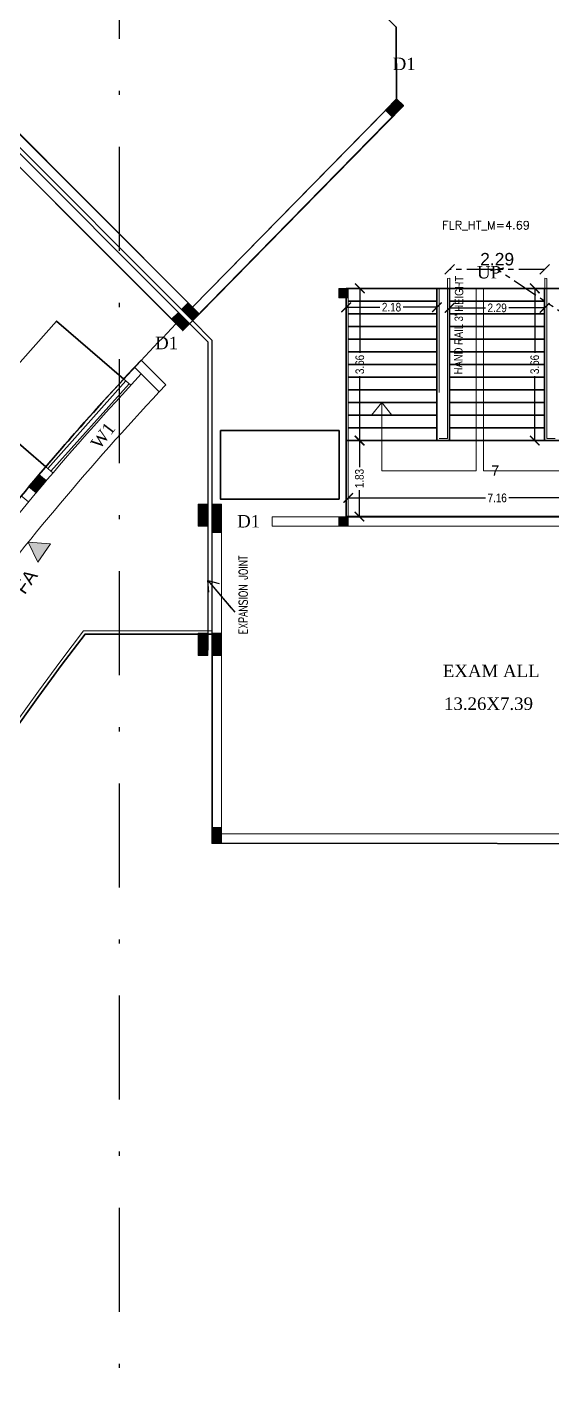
# Model space of a CAD drawing. Header units: metres. Extents: x 43 to 977, y 102 to 459.
# Drawn here: x 783.99 to 796.61, y 191.23 to 223.81 of the extents above; entities that cross this region are included whole.
import ezdxf

# ---------------------------------------------------------------- set-up
doc = ezdxf.new("R2010")
doc.units = ezdxf.units.M
doc.header["$MEASUREMENT"] = 0
doc.header["$PDMODE"] = 3
for name, pattern in [('DASHDOT', [1, 0.5, -0.25, 0, -0.25]), ('HIDDEN', [0.375, 0.25, -0.125]), ('PHANTOM2', [1.25, 0.625, -0.125, 0.125, -0.125, 0.125, -0.125])]:
    doc.linetypes.add(name, pattern=pattern)
doc.layers.get('0').update_dxf_attribs({"lineweight": 0})
doc.layers.get('Defpoints').update_dxf_attribs({"lineweight": 0})
for name, color, linetype, lineweight in [('3', 3, 'Continuous', 0), ('6', 6, 'Continuous', 0), ('BLK_1_FLR_3_BLT_UP_AREA_DEDUCT', 4, 'Continuous', 35), ('BLK_1_FLR_3_CARPET_AREA', 10, 'Continuous', 35), ('BLK_1_FLR_3_DRINKING_WATER', 7, 'Continuous', 35), ('BLK_1_FLR_3_EXIT_WIDTH_STAIR', 4, 'Continuous', 30), ('BLK_1_FLR_3_REGULAR_ROOM_13', 4, 'Continuous', 35), ('BLK_1_FLR_3_ROOM_14_LIGHT_VENTILATION_3', 6, 'Continuous', 35), ('BLK_1_FLR_3_STAIR_7', 4, 'Continuous', 35), ('BLK_1_FLR_3_STAIR_7_FLIGHT_1', 4, 'Continuous', 35), ('BLK_1_FLR_3_STAIR_7_FLIGHT_2', 4, 'Continuous', 35), ('BLK_1_FLR_3_STAIR_7_LANDING_1', 4, 'Continuous', 35), ('BLK_1_FLR_3_WASH', 4, 'Continuous', 35), ('Column', 1, 'Continuous', 0), ('DIST_EXIT', 7, 'Continuous', 35), ('dotted line', 9, 'Continuous', 0), ('FURN', 30, 'Continuous', 0), ('hatch', 7, 'Continuous', 0), ('Layer3', 5, 'Continuous', 0), ('main wall', 150, 'Continuous', 0), ('RTEXT', 4, 'Continuous', 0), ('Staircase', 140, 'Continuous', 0), ('TE', 9, 'Continuous', 0), ('TEXT', 130, 'Continuous', 0), ('WA', 1, 'Continuous', 0), ('WALL', 7, 'Continuous', 0), ('WIN', 13, 'Continuous', 0)]:
    doc.layers.add(name, color=color, linetype=linetype, lineweight=lineweight)
doc.styles.add('AR', font='arial.ttf')
doc.styles.add('ARIAL', font='arial.ttf')
doc.styles.add('RTEXT', font='arial.ttf', dxfattribs={"width": 0.8, "height": 8})
doc.styles.get("Standard").update_dxf_attribs({"font": 'romans.shx'})
doc.styles.add('style2', font='romantic.ttf')
doc.styles.add('style4', font='swissek.ttf')
doc.styles.add('visa', font='swissc.ttf')
doc.dimstyles.new('Copy of o3 400', dxfattribs={"dimscale": 0.23, "dimtxt": 0.9, "dimasz": 1, "dimexe": 5, "dimexo": 9, "dimgap": 0.23, "dimtad": 0, "dimlfac": 4, "dimzin": 3, "dimdsep": 46, "dimtxsty": 'visa', "dimblk": 'ARCHTICK', "dimcen": 0.09, "dimse1": 1, "dimse2": 1, "dimclrd": 7, "dimclre": 256, "dimclrt": 7, "dimadec": 0, "dimazin": 0, "dimtfac": 0.23, "dimtofl": 0, "dimtmove": 2, "dimatfit": 1, "dimldrblk": 'ARCHTICK', "dimfxl": 0, "dimtolj": 1, "dimtzin": 0, "dimarcsym": 0})
doc.dimstyles.new('o3', dxfattribs={"dimscale": 0.23, "dimtxt": 0.9, "dimasz": 1, "dimexe": 5, "dimexo": 9, "dimgap": 0.23, "dimtad": 0, "dimzin": 3, "dimdsep": 46, "dimtxsty": 'visa', "dimblk": 'ARCHTICK', "dimcen": 0.09, "dimse1": 1, "dimse2": 1, "dimclrd": 7, "dimclre": 256, "dimclrt": 7, "dimadec": 0, "dimazin": 0, "dimtfac": 0.23, "dimtofl": 0, "dimtmove": 2, "dimatfit": 1, "dimldrblk": 'ARCHTICK', "dimfxl": 0, "dimtolj": 1, "dimtzin": 0, "dimarcsym": 0})
doc.dimstyles.new('OPEN SPACE', dxfattribs={"dimtxt": 0.3, "dimasz": 0.23, "dimexe": 0.1875, "dimexo": 0.0625, "dimgap": 0.09, "dimtad": 3, "dimzin": 0, "dimdsep": 46, "dimtxsty": 'ARIAL', "dimblk": 'OBLIQUE', "dimcen": 0.09, "dimse1": 1, "dimse2": 1, "dimclrd": 6, "dimclre": 6, "dimclrt": 7, "dimadec": 0, "dimazin": 0, "dimtfac": 0.5, "dimtix": 1, "dimtmove": 0, "dimatfit": 3, "dimfxl": 0, "dimtolj": 1, "dimtzin": 0, "dimarcsym": 0})

# ---------------------------------------------------------------- blocks, each defined once
blk = doc.blocks.new('_ArchTick')
at = {"color": 0, "const_width": 0.15}
blk.add_lwpolyline([(-0.5, -0.5), (0.5, 0.5)], dxfattribs=at)
blk = doc.blocks.new('*D238')
at = {"layer": 'Defpoints', "color": 0, "lineweight": 30}
for p in [(798.878, 212.495), (791.716, 212.045), (798.878, 212.045)]:
    blk.add_point(p, dxfattribs=at)
at = {"layer": 'WIN', "color": 7, "lineweight": -2}
for p, q in [((791.716, 212.495), (795.016, 212.495)), ((798.878, 212.495), (795.578, 212.495))]:
    blk.add_line(p, q, dxfattribs=at)
at = {"layer": 'WIN', "color": 7, "lineweight": -2, "xscale": 0.23, "yscale": 0.23, "zscale": 0.23, "rotation": 180}
blk.add_blockref('_ArchTick', (791.716, 212.495), dxfattribs=at)
at = {"layer": 'WIN', "color": 7, "lineweight": -2, "xscale": 0.23, "yscale": 0.23, "zscale": 0.23}
blk.add_blockref('_ArchTick', (798.878, 212.495), dxfattribs=at)
at = {"layer": 'WIN', "color": 7, "lineweight": 9, "insert": (795.297, 212.495), "char_height": 0.207, "attachment_point": 5, "style": 'visa'}
blk.add_mtext('\\A1;7.16', dxfattribs=at)
blk = doc.blocks.new('*D886')
at = {"layer": 'BLK_1_FLR_3_STAIR_7_LANDING_1', "color": 1, "lineweight": -2, "ltscale": 20}
for p, q in [((791.714, 212.497), (795.013, 212.497)), ((798.876, 212.497), (795.576, 212.497))]:
    blk.add_line(p, q, dxfattribs=at)
at = {"layer": 'Defpoints', "color": 0, "lineweight": 30, "ltscale": 20}
for p in [(798.876, 212.497), (791.714, 212.047), (798.876, 212.047)]:
    blk.add_point(p, dxfattribs=at)
at = {"layer": 'BLK_1_FLR_3_STAIR_7_LANDING_1', "color": 1, "lineweight": -2, "ltscale": 20, "xscale": 0.23, "yscale": 0.23, "zscale": 0.23, "rotation": 180}
blk.add_blockref('_ArchTick', (791.714, 212.497), dxfattribs=at)
at = {"layer": 'BLK_1_FLR_3_STAIR_7_LANDING_1', "color": 1, "lineweight": -2, "ltscale": 20, "xscale": 0.23, "yscale": 0.23, "zscale": 0.23}
blk.add_blockref('_ArchTick', (798.876, 212.497), dxfattribs=at)
at = {"layer": 'BLK_1_FLR_3_STAIR_7_LANDING_1', "color": 1, "lineweight": 35, "ltscale": 20, "insert": (795.295, 212.497), "char_height": 0.207, "attachment_point": 5, "style": 'visa'}
blk.add_mtext('\\A1;7.16', dxfattribs=at)
blk = doc.blocks.new('*D878')
at = {"layer": 'BLK_1_FLR_3_STAIR_7_LANDING_1', "color": 2, "lineweight": -2, "ltscale": 20}
for p, q in [((791.983, 213.876), (791.983, 213.238)), ((791.983, 212.047), (791.983, 212.686))]:
    blk.add_line(p, q, dxfattribs=at)
at = {"layer": 'Defpoints', "color": 0, "lineweight": 30, "ltscale": 20}
for p in [(791.663, 213.876), (791.663, 212.047), (791.983, 212.047)]:
    blk.add_point(p, dxfattribs=at)
at = {"layer": 'BLK_1_FLR_3_STAIR_7_LANDING_1', "color": 2, "lineweight": -2, "ltscale": 20, "xscale": 0.23, "yscale": 0.23, "zscale": 0.23}
for p, rotation in [((791.983, 213.876), 90), ((791.983, 212.047), 270)]:
    blk.add_blockref('_ArchTick', p, dxfattribs=dict(at, rotation=rotation))
at = {"layer": 'BLK_1_FLR_3_STAIR_7_LANDING_1', "color": 2, "lineweight": 35, "ltscale": 20, "insert": (791.983, 212.962), "char_height": 0.207, "attachment_point": 5, "rotation": 90, "style": 'visa'}
blk.add_mtext('\\A1;1.83', dxfattribs=at)
blk = doc.blocks.new('*D879')
at = {"layer": 'BLK_1_FLR_3_STAIR_7_FLIGHT_1', "color": 2, "lineweight": -2, "ltscale": 20}
for p, q in [((791.663, 217.08), (792.475, 217.08)), ((793.847, 217.08), (793.035, 217.08))]:
    blk.add_line(p, q, dxfattribs=at)
at = {"layer": 'Defpoints', "color": 0, "lineweight": 30, "ltscale": 20}
for p in [(791.663, 217.533), (793.847, 217.533), (791.663, 217.08)]:
    blk.add_point(p, dxfattribs=at)
at = {"layer": 'BLK_1_FLR_3_STAIR_7_FLIGHT_1', "color": 2, "lineweight": -2, "ltscale": 20, "xscale": 0.23, "yscale": 0.23, "zscale": 0.23, "rotation": 180}
blk.add_blockref('_ArchTick', (791.663, 217.08), dxfattribs=at)
at = {"layer": 'BLK_1_FLR_3_STAIR_7_FLIGHT_1', "color": 2, "lineweight": -2, "ltscale": 20, "xscale": 0.23, "yscale": 0.23, "zscale": 0.23}
blk.add_blockref('_ArchTick', (793.847, 217.08), dxfattribs=at)
at = {"layer": 'BLK_1_FLR_3_STAIR_7_FLIGHT_1', "color": 2, "lineweight": 35, "ltscale": 20, "insert": (792.755, 217.08), "char_height": 0.207, "attachment_point": 5, "style": 'visa'}
blk.add_mtext('\\A1;2.18', dxfattribs=at)
blk = doc.blocks.new('*D880')
at = {"layer": 'BLK_1_FLR_3_STAIR_7_FLIGHT_1', "color": 1, "lineweight": -2, "ltscale": 20}
for p, q in [((791.992, 217.533), (791.992, 215.987)), ((791.992, 213.876), (791.992, 215.422))]:
    blk.add_line(p, q, dxfattribs=at)
at = {"layer": 'Defpoints', "color": 0, "lineweight": 30, "ltscale": 20}
for p in [(791.663, 217.533), (791.663, 213.876), (791.992, 213.876)]:
    blk.add_point(p, dxfattribs=at)
at = {"layer": 'BLK_1_FLR_3_STAIR_7_FLIGHT_1', "color": 1, "lineweight": -2, "ltscale": 20, "xscale": 0.23, "yscale": 0.23, "zscale": 0.23}
for p, rotation in [((791.992, 217.533), 90), ((791.992, 213.876), 270)]:
    blk.add_blockref('_ArchTick', p, dxfattribs=dict(at, rotation=rotation))
at = {"layer": 'BLK_1_FLR_3_STAIR_7_FLIGHT_1', "color": 1, "lineweight": 35, "ltscale": 20, "insert": (791.992, 215.704), "char_height": 0.207, "attachment_point": 5, "rotation": 90, "style": 'visa'}
blk.add_mtext('\\A1;3.66', dxfattribs=at)
blk = doc.blocks.new('*D881')
at = {"layer": 'BLK_1_FLR_3_STAIR_7_FLIGHT_2', "color": 1, "lineweight": -2, "ltscale": 20}
for p, q in [((796.199, 217.533), (796.199, 215.987)), ((796.199, 213.876), (796.199, 215.422))]:
    blk.add_line(p, q, dxfattribs=at)
at = {"layer": 'Defpoints', "color": 0, "lineweight": 30, "ltscale": 20}
for p in [(796.438, 217.533), (796.199, 213.876), (796.438, 213.876)]:
    blk.add_point(p, dxfattribs=at)
at = {"layer": 'BLK_1_FLR_3_STAIR_7_FLIGHT_2', "color": 1, "lineweight": -2, "ltscale": 20, "xscale": 0.23, "yscale": 0.23, "zscale": 0.23}
for p, rotation in [((796.199, 217.533), 90), ((796.199, 213.876), 270)]:
    blk.add_blockref('_ArchTick', p, dxfattribs=dict(at, rotation=rotation))
at = {"layer": 'BLK_1_FLR_3_STAIR_7_FLIGHT_2', "color": 1, "lineweight": 35, "ltscale": 20, "insert": (796.199, 215.704), "char_height": 0.207, "attachment_point": 5, "rotation": 90, "style": 'visa'}
blk.add_mtext('\\A1;3.66', dxfattribs=at)
blk = doc.blocks.new('*D882')
at = {"layer": 'BLK_1_FLR_3_STAIR_7_FLIGHT_2', "color": 2, "lineweight": -2, "ltscale": 20}
for p, q in [((794.152, 217.064), (795.015, 217.064)), ((796.438, 217.064), (795.575, 217.064))]:
    blk.add_line(p, q, dxfattribs=at)
at = {"layer": 'Defpoints', "color": 0, "lineweight": 30, "ltscale": 20}
for p in [(794.152, 217.533), (796.438, 217.533), (794.152, 217.064)]:
    blk.add_point(p, dxfattribs=at)
at = {"layer": 'BLK_1_FLR_3_STAIR_7_FLIGHT_2', "color": 2, "lineweight": -2, "ltscale": 20, "xscale": 0.23, "yscale": 0.23, "zscale": 0.23, "rotation": 180}
blk.add_blockref('_ArchTick', (794.152, 217.064), dxfattribs=at)
at = {"layer": 'BLK_1_FLR_3_STAIR_7_FLIGHT_2', "color": 2, "lineweight": -2, "ltscale": 20, "xscale": 0.23, "yscale": 0.23, "zscale": 0.23}
blk.add_blockref('_ArchTick', (796.438, 217.064), dxfattribs=at)
at = {"layer": 'BLK_1_FLR_3_STAIR_7_FLIGHT_2', "color": 2, "lineweight": 35, "ltscale": 20, "insert": (795.295, 217.064), "char_height": 0.207, "attachment_point": 5, "style": 'visa'}
blk.add_mtext('\\A1;2.29', dxfattribs=at)
blk = doc.blocks.new('_Oblique')
at = {"color": 0, "linetype": 'ByBlock', "lineweight": -2}
blk.add_line((-0.5, -0.5), (0.5, 0.5), dxfattribs=at)
blk = doc.blocks.new('*D885')
at = {"layer": 'BLK_1_FLR_3_EXIT_WIDTH_STAIR', "color": 1, "linetype": 'PHANTOM2', "lineweight": -2}
blk.add_line((796.438, 217.99), (794.152, 217.99), dxfattribs=at)
at = {"layer": 'Defpoints', "color": 0, "lineweight": 30}
for p in [(794.152, 217.99), (794.152, 217.533), (796.438, 217.533)]:
    blk.add_point(p, dxfattribs=at)
at = {"layer": 'BLK_1_FLR_3_EXIT_WIDTH_STAIR', "color": 1, "lineweight": -2, "xscale": 0.23, "yscale": 0.23, "zscale": 0.23, "rotation": 180}
blk.add_blockref('_Oblique', (794.152, 217.99), dxfattribs=at)
at = {"layer": 'BLK_1_FLR_3_EXIT_WIDTH_STAIR', "color": 1, "lineweight": -2, "xscale": 0.23, "yscale": 0.23, "zscale": 0.23}
blk.add_blockref('_Oblique', (796.438, 217.99), dxfattribs=at)
at = {"layer": 'BLK_1_FLR_3_EXIT_WIDTH_STAIR', "color": 1, "lineweight": 35, "insert": (795.295, 218.233), "char_height": 0.3, "attachment_point": 5, "style": 'ARIAL'}
blk.add_mtext('\\A1;2.29', dxfattribs=at)
blk = doc.blocks.new('*D863')
at = {"layer": 'Defpoints', "color": 0, "lineweight": 30}
for p in [(795.295, 217.99), (795.295, 217.99), (808.681, 209.008)]:
    blk.add_point(p, dxfattribs=at)
at = {"layer": 'DIST_EXIT', "color": 7, "linetype": 'PHANTOM2', "lineweight": -2}
blk.add_line((808.681, 209.008), (795.295, 217.99), dxfattribs=at)
at = {"layer": 'DIST_EXIT', "color": 7, "lineweight": -2, "xscale": 0.23, "yscale": 0.23, "zscale": 0.23}
for p, rotation in [((795.295, 217.99), 146.1385459461341), ((808.681, 209.008), 326.1385459461342)]:
    blk.add_blockref('_Oblique', p, dxfattribs=dict(at, rotation=rotation))
at = {"layer": 'DIST_EXIT', "color": 7, "lineweight": 35, "insert": (802.124, 213.701), "char_height": 0.3, "attachment_point": 5, "rotation": 326.1385, "style": 'ARIAL'}
blk.add_mtext('\\A1;16.12', dxfattribs=at)

msp = doc.modelspace()

# ---------------------------------------------------------------- hatches: boundary and pattern name
at = {"layer": '3'}
msp.add_hatch(color=8, dxfattribs=at).paths.add_polyline_path([(784.01907, 211.43597), (784.24663, 210.95394), (784.5503, 211.39203)])
at = {"layer": 'hatch'}
h = msp.add_hatch(dxfattribs=at)
h.set_pattern_fill('ANSI31', color=256, scale=0.025396, angle=90, style=0)
h.set_pattern_definition([(135, (-777.7829027, -5148.6811993), (-0.0022447263868, -0.0022447263868), [])])
h.paths.add_polyline_path([(792.60827, 221.81865), (792.76989, 221.65703), (793.03925, 221.9264), (792.87763, 222.08802)])
h = msp.add_hatch(dxfattribs=at)
h.set_pattern_fill('ANSI31', color=256, scale=0.025396, angle=90, style=0)
h.set_pattern_definition([(135, (-4779.1750806, 1778.715938), (-0.0022447263868, -0.0022447263868), [])])
h.paths.add_polyline_path([(791.71607, 217.53089), (791.48751, 217.53089), (791.48751, 217.30232), (791.71607, 217.30232)])
h = msp.add_hatch(dxfattribs=at)
h.set_pattern_fill('ANSI31', color=256, scale=0.025396, angle=47.704604, style=0)
h.set_pattern_definition([(85.781527016, (5618.998422, -2814.3547018), (0.0031659221228, -0.0002335170556), [])])
h.paths.add_polyline_path([(788.13108, 216.92009), (787.96958, 216.75835), (787.70001, 217.02751), (787.86151, 217.18925)])
h = msp.add_hatch(dxfattribs=at)
h.set_pattern_fill('ANSI31', color=256, scale=0.025396, angle=47.704604, style=0)
h.set_pattern_definition([(85.781527016, (5619.214316, -2814.6044798), (0.0031659221228, -0.0002335170556), [])])
h.paths.add_polyline_path([(787.89757, 216.68669), (787.73607, 216.52495), (787.4665, 216.79412), (787.628, 216.95586)])
h = msp.add_hatch(dxfattribs=at)
h.set_pattern_fill('ANSI31', color=256, scale=0.025396, angle=354.750483, style=0)
h.set_pattern_definition([(39.75048266, (-4398.0551917, 2268.2263944), (-0.0020299340595, 0.0024406885949), [])])
h.paths.add_polyline_path([(784.27522, 213.05754), (784.45095, 212.91139), (784.20736, 212.6185), (784.03163, 212.76466)])
h = msp.add_hatch(dxfattribs=at)
h.set_pattern_fill('ANSI31', color=256, scale=0.025396, angle=360, style=0)
h.set_pattern_definition([(315, (-4650.9909346, -1453.5454558), (-0.0022447263868, -0.0022447263868), [])])
h.paths.add_polyline_path([(788.33508, 212.34857), (788.10652, 212.34857), (788.10652, 211.81525), (788.33508, 211.81525)])
h = msp.add_hatch(dxfattribs=at)
h.set_pattern_fill('ANSI31', color=256, scale=0.025396, angle=360, style=0)
h.set_pattern_definition([(315, (-4650.6607843, -1453.5454558), (-0.0022447263868, -0.0022447263868), [])])
h.paths.add_polyline_path([(788.66523, 212.34857), (788.43667, 212.34857), (788.43667, 211.81525), (788.66523, 211.81525)])
h = msp.add_hatch(dxfattribs=at)
h.set_pattern_fill('ANSI31', color=256, scale=0.025396, style=0)
h.set_pattern_definition([(45, (-4650.6591457, 1877.406019), (-0.0022447263868, 0.0022447263868), [])])
h.paths.add_polyline_path([(788.66687, 212.04531), (788.4383, 212.04531), (788.4383, 211.66437), (788.66687, 211.66437)])
h = msp.add_hatch(dxfattribs=at)
h.set_pattern_fill('ANSI31', color=256, scale=0.025396, angle=90, style=0)
h.set_pattern_definition([(135, (-4779.1750806, 1773.230363), (-0.0022447263868, -0.0022447263868), [])])
h.paths.add_polyline_path([(791.71607, 212.04531), (791.48751, 212.04531), (791.48751, 211.81675), (791.71607, 211.81675)])
h = msp.add_hatch(dxfattribs=at)
h.set_pattern_fill('ANSI31', color=256, scale=0.025396, angle=360, style=0)
h.set_pattern_definition([(315, (-4650.9909346, -1456.6484665), (-0.0022447263868, -0.0022447263868), [])])
h.paths.add_polyline_path([(788.33508, 209.24556), (788.10652, 209.24556), (788.10652, 208.71224), (788.33508, 208.71224)])
h = msp.add_hatch(dxfattribs=at)
h.set_pattern_fill('ANSI31', color=256, scale=0.025396, angle=360, style=0)
h.set_pattern_definition([(315, (-4650.6607843, -1456.6484665), (-0.0022447263868, -0.0022447263868), [])])
h.paths.add_polyline_path([(788.66523, 209.24556), (788.43667, 209.24556), (788.43667, 208.71224), (788.66523, 208.71224)])
h = msp.add_hatch(dxfattribs=at)
h.set_pattern_fill('ANSI31', color=256, scale=0.025396, style=0)
h.set_pattern_definition([(45, (-4650.6591457, 1869.934197), (-0.0022447263868, 0.0022447263868), [])])
h.paths.add_polyline_path([(788.66687, 204.57349), (788.4383, 204.57349), (788.4383, 204.19255), (788.66687, 204.19255)])

# ---------------------------------------------------------------- linework, layer by layer
at = {"layer": 'BLK_1_FLR_3_BLT_UP_AREA_DEDUCT', "color": 26, "lineweight": 35}
msp.add_lwpolyline([(802.15552, 204.17968), (788.43825, 204.19789), (788.43825, 209.22557), (785.38563, 209.22557), (784.81134, 208.46503), (784.57607, 208.14728), (784.24724, 207.6969), (784.00839, 207.36506), (783.69346, 206.9213)], dxfattribs=at)
at = {"layer": 'BLK_1_FLR_3_CARPET_AREA', "color": 15, "lineweight": 35, "ltscale": 20}
for points in [[(781.75553, 222.49975), (787.73577, 216.51989), (787.89754, 216.68098), (788.12963, 216.91619), (793.03925, 221.92105), (792.87763, 222.08268), (787.96789, 217.07769), (778.71843, 226.32699)], [(802.15533, 204.17968), (788.43806, 204.19789), (788.43806, 209.22557), (785.38545, 209.22557), (784.81115, 208.46503), (784.57589, 208.14728), (784.24706, 207.6969), (784.00821, 207.36506), (783.69327, 206.9213)]]:
    msp.add_lwpolyline(points, dxfattribs=at)
at = {"layer": 'BLK_1_FLR_3_DRINKING_WATER', "color": 7, "lineweight": 35}
msp.add_lwpolyline([(788.63867, 214.11443), (791.4954, 214.11443), (791.4954, 212.47038), (788.63867, 212.47038)], close=True, dxfattribs=at)
at = {"layer": 'BLK_1_FLR_3_REGULAR_ROOM_13', "color": 3, "lineweight": 35, "ltscale": 20}
msp.add_lwpolyline([(784.53676, 232.14532), (778.71843, 226.32699), (787.96789, 217.07769), (792.61049, 221.81108), (792.60827, 221.81331), (792.83837, 222.04341), (792.87763, 222.08344), (792.8693, 223.81278)], close=True, dxfattribs=at)
msp.add_lwpolyline([(787.57085, 216.67733, -1.03462168), (787.57244, 216.68283), (781.75553, 222.49975), (779.78557, 220.4068), (777.83949, 218.18226), (776.3762, 216.39422), (774.35545, 213.73926), (781.01234, 208.90274, -0.01771434), (784.15394, 212.90637), (784.27522, 213.0522), (784.27643, 213.05119, -0.01705299)], format="xyb", close=True, dxfattribs=at)
at = {"layer": 'BLK_1_FLR_3_ROOM_14_LIGHT_VENTILATION_3', "color": 3, "lineweight": 35, "ltscale": 20}
msp.add_lwpolyline([(786.31537, 215.3535), (784.69793, 216.74576), (782.82274, 214.63905), (784.44176, 213.24542, -0.01329631)], format="xyb", close=True, dxfattribs=at)
at = {"layer": 'BLK_1_FLR_3_STAIR_7', "color": 1, "lineweight": 35, "ltscale": 20}
msp.add_lwpolyline([(791.66319, 217.53296), (798.8757, 217.53296), (798.8757, 212.04531), (791.66319, 212.04531)], close=True, dxfattribs=at)
at = {"layer": 'BLK_1_FLR_3_STAIR_7_FLIGHT_1', "color": 7, "lineweight": 35, "ltscale": 20}
for p, q in [((791.71398, 217.22821), (793.84726, 217.22821)), ((791.71398, 216.92345), (793.84726, 216.92345)), ((791.71398, 216.6187), (793.84726, 216.6187)), ((791.71398, 216.31394), (793.84726, 216.31394)), ((791.71398, 216.00919), (793.84726, 216.00919)), ((791.71398, 215.70444), (793.84726, 215.70444)), ((791.71398, 215.39968), (793.84726, 215.39968)), ((791.71398, 215.09493), (793.84726, 215.09493)), ((791.71398, 215.09493), (793.84726, 215.09493)), ((791.71398, 214.79017), (793.84726, 214.79017)), ((791.71398, 214.48542), (793.84726, 214.48542)), ((791.71398, 214.18067), (793.84726, 214.18067)), ((791.71398, 213.87591), (793.84726, 213.87591))]:
    msp.add_line(p, q, dxfattribs=at)
msp.add_lwpolyline([(791.66319, 217.53296), (793.84726, 217.53296), (793.84726, 213.87591), (791.66319, 213.87591)], close=True, dxfattribs=at)
at = {"layer": 'BLK_1_FLR_3_STAIR_7_FLIGHT_2', "color": 7, "lineweight": 35, "ltscale": 20}
for p, q in [((794.15201, 217.22821), (796.43767, 217.22821)), ((794.15201, 216.92345), (796.43767, 216.92345)), ((794.15201, 216.6187), (796.43767, 216.6187)), ((794.15201, 216.31394), (796.43767, 216.31394)), ((794.15201, 216.00919), (796.43767, 216.00919)), ((794.15201, 215.70444), (796.43767, 215.70444)), ((794.15201, 215.39968), (796.43767, 215.39968)), ((794.15201, 215.09493), (796.43767, 215.09493)), ((794.15201, 215.09493), (796.43767, 215.09493)), ((794.15201, 214.79017), (796.43767, 214.79017)), ((794.15201, 214.48542), (796.43767, 214.48542)), ((794.15201, 214.18067), (796.43767, 214.18067)), ((794.15201, 213.87591), (796.43767, 213.87591))]:
    msp.add_line(p, q, dxfattribs=at)
msp.add_lwpolyline([(794.15201, 213.87591), (796.43767, 213.87591), (796.43767, 217.53296), (794.15201, 217.53296)], close=True, dxfattribs=at)
at = {"layer": 'BLK_1_FLR_3_STAIR_7_LANDING_1', "color": 7, "lineweight": 35, "ltscale": 20}
msp.add_lwpolyline([(791.66319, 213.87591), (798.8757, 213.87591), (798.8757, 212.04739), (791.66319, 212.04739)], close=True, dxfattribs=at)
at = {"layer": 'BLK_1_FLR_3_WASH', "color": 1, "lineweight": 35, "ltscale": 20}
msp.add_line((792.8693, 223.81278), (792.87763, 222.08268), dxfattribs=at)
at = {"layer": 'Column'}
for p, q in [((791.71607, 217.30232), (791.48751, 217.30232)), ((791.71607, 211.81675), (791.48751, 211.81675))]:
    msp.add_line(p, q, dxfattribs=at)
for points in [[(792.87763, 222.08802), (792.60827, 221.81865), (792.76989, 221.65703), (793.03925, 221.9264), (792.87763, 222.08802)], [(784.03163, 212.76466), (784.27522, 213.05754), (784.45095, 212.91139), (784.20736, 212.6185), (784.03163, 212.76466)]]:
    msp.add_lwpolyline(points, dxfattribs=at)
for points in [[(791.48751, 217.53089), (791.71607, 217.53089), (791.71607, 217.30232), (791.48751, 217.30232)], [(787.70001, 217.02751), (787.86151, 217.18925), (788.13108, 216.92009), (787.96958, 216.75835)], [(787.4665, 216.79412), (787.628, 216.95586), (787.89757, 216.68669), (787.73607, 216.52495)], [(788.10652, 211.81525), (788.33508, 211.81525), (788.33508, 212.34857), (788.10652, 212.34857)], [(788.43667, 211.81525), (788.66523, 211.81525), (788.66523, 212.34857), (788.43667, 212.34857)], [(788.4383, 212.04531), (788.66687, 212.04531), (788.66687, 211.66437), (788.4383, 211.66437)], [(791.48751, 212.04531), (791.71607, 212.04531), (791.71607, 211.81675), (791.48751, 211.81675)], [(788.10652, 208.71224), (788.33508, 208.71224), (788.33508, 209.24556), (788.10652, 209.24556)], [(788.43667, 208.71224), (788.66523, 208.71224), (788.66523, 209.24556), (788.43667, 209.24556)], [(788.4383, 204.57349), (788.66687, 204.57349), (788.66687, 204.19255), (788.4383, 204.19255)]]:
    msp.add_lwpolyline(points, close=True, dxfattribs=at)
at = {"layer": 'dotted line'}
for points in [[(794.78697, 217.53089), (794.78697, 213.14685), (792.52056, 213.14685), (792.52056, 214.7881), (792.76389, 214.48335), (792.52056, 214.7881), (792.27723, 214.48335)], [(794.96883, 217.53089), (794.96883, 213.14685), (798.07331, 213.14685), (798.07331, 214.7881), (797.82998, 214.48335), (798.07331, 214.7881), (798.31664, 214.48335)]]:
    msp.add_lwpolyline(points, dxfattribs=at)
at = {"layer": 'FURN'}
msp.add_arc((839.06808, 166.58686), 71.00589, 136.9640264, 142.7396047, dxfattribs=at)
at = {"layer": 'Layer3', "linetype": 'DASHDOT', "lineweight": -3, "ltscale": 5}
msp.add_line((786.20978, 136.83455), (786.20978, 260.9436), dxfattribs=at)
at = {"layer": 'main wall', "linetype": 'HIDDEN', "lineweight": -3, "ltscale": 50}
for p, q in [((788.43667, 216.29196), (787.95811, 216.7698)), ((788.33508, 216.24983), (787.88436, 216.69989)), ((788.33508, 216.24983), (788.33508, 208.835)), ((788.43667, 216.29196), (788.43667, 208.835))]:
    msp.add_line(p, q, dxfattribs=at)
at = {"layer": 'Staircase'}
for p, q in [((794.10331, 217.77344), (794.15411, 217.77558)), ((794.10331, 213.92463), (794.10331, 217.77344)), ((794.15411, 217.77558), (794.15411, 213.87384)), ((796.49055, 217.77344), (796.43976, 217.77558)), ((796.43976, 217.77558), (796.43976, 213.87384)), ((796.49055, 213.92463), (796.49055, 217.77344)), ((793.90014, 217.53089), (793.84935, 217.53089)), ((796.43976, 217.53089), (794.15411, 217.53089)), ((796.43976, 217.22613), (794.15411, 217.22613)), ((796.43976, 216.92138), (794.15411, 216.92138)), ((796.43976, 216.61663), (794.15411, 216.61663)), ((796.43976, 216.31187), (794.15411, 216.31187)), ((796.43976, 216.00712), (794.15411, 216.00712)), ((796.43976, 215.70236), (794.15411, 215.70236)), ((796.43976, 215.39761), (794.15411, 215.39761)), ((796.43976, 215.09285), (794.15411, 215.09285)), ((796.43976, 214.7881), (794.15411, 214.7881)), ((793.84935, 213.87384), (794.15411, 213.87384)), ((793.90014, 213.92463), (794.10331, 213.92463)), ((796.74452, 213.87384), (796.43976, 213.87384)), ((796.69372, 213.92463), (796.49055, 213.92463))]:
    msp.add_line(p, q, dxfattribs=at)
at = {"layer": 'Staircase', "linetype": 'HIDDEN', "ltscale": 10}
for p, q in [((791.66528, 217.53089), (791.71607, 217.53089)), ((793.84935, 217.53089), (791.71607, 217.53089)), ((793.90014, 217.53089), (793.90014, 213.92463)), ((793.84935, 217.22613), (791.71607, 217.22613)), ((793.84935, 216.92138), (791.71607, 216.92138)), ((793.84935, 216.61663), (791.71607, 216.61663)), ((793.84935, 216.31187), (791.71607, 216.31187)), ((793.84935, 216.00712), (791.71607, 216.00712)), ((793.84935, 215.70236), (791.71607, 215.70236)), ((793.84935, 215.39761), (791.71607, 215.39761)), ((793.84935, 215.09285), (791.71607, 215.09285)), ((793.84935, 214.7881), (791.71607, 214.7881)), ((793.84935, 214.48335), (791.71607, 214.48335)), ((796.43976, 214.48335), (794.15411, 214.48335)), ((793.84935, 214.17859), (791.71607, 214.17859)), ((796.43976, 214.17859), (794.15411, 214.17859)), ((793.84935, 213.87384), (791.71607, 213.87384)), ((796.43976, 213.87384), (794.15411, 213.87384)), ((791.66528, 212.04531), (791.71607, 212.04531))]:
    msp.add_line(p, q, dxfattribs=at)
at = {"layer": 'Staircase', "linetype": 'Continuous', "ltscale": 10}
for p, q in [((791.71607, 217.53089), (791.71607, 212.04531)), ((791.66528, 217.30232), (791.66528, 212.04531))]:
    msp.add_line(p, q, dxfattribs=at)
at = {"layer": 'Staircase', "linetype": 'HIDDEN', "ltscale": 10}
msp.add_lwpolyline([(793.84935, 217.53089), (793.84935, 213.87384)], dxfattribs=at)
at = {"layer": 'WA', "ltscale": 0.5}
msp.add_lwpolyline([(784.01907, 211.43597), (784.24663, 210.95394), (784.5503, 211.39203)], close=True, dxfattribs=at)
at = {"layer": 'WALL'}
for p, q in [((787.96937, 216.75815), (781.15444, 223.57308)), ((781.31607, 223.7347), (787.96781, 217.08296)), ((787.89754, 216.68632), (781.75851, 222.82535)), ((787.73592, 216.5247), (781.76028, 222.50034)), ((787.96781, 217.08296), (792.86416, 222.07506)), ((787.96937, 216.75815), (793.03887, 221.92678)), ((793.03925, 221.9264), (792.87763, 222.08802)), ((787.71841, 216.54259), (787.88436, 216.69989)), ((787.32441, 215.21226), (786.73152, 215.80515)), ((787.16807, 215.04536), (786.57512, 215.63831)), ((787.16807, 215.04536), (787.32441, 215.21226)), ((784.17646, 212.93943), (784.27522, 213.05754)), ((784.27522, 213.05754), (784.45095, 212.91139)), ((788.4383, 212.04531), (788.4383, 208.70868)), ((788.66687, 211.81675), (788.66687, 204.42646)), ((789.88577, 212.04533), (789.88578, 211.81675)), ((800.70798, 212.04531), (789.88577, 212.04531)), ((800.70798, 211.81675), (789.88578, 211.81675)), ((785.34802, 209.30176), (788.4383, 209.30176)), ((788.43667, 208.71224), (788.66523, 208.71224)), ((788.43667, 208.71224), (788.66523, 208.71224)), ((801.92689, 204.42646), (788.66687, 204.42646))]:
    msp.add_line(p, q, dxfattribs=at)
at = {"layer": 'WALL', "ltscale": 20}
for p, q in [((784.49067, 213.20332), (786.36753, 215.3086)), ((786.44719, 215.24003), (784.56263, 213.14138)), ((786.31262, 215.35587), (786.48595, 215.20666)), ((784.43913, 213.24769), (784.61236, 213.09857)), ((783.84685, 212.54522), (784.02253, 212.399))]:
    msp.add_line(p, q, dxfattribs=at)
at = {"layer": 'WALL', "color": 7}
msp.add_lwpolyline([(802.15552, 204.17968), (802.15552, 209.22555), (805.40677, 209.22557, -0.20084578), (819.49086, 155.3303), (819.49086, 155.3303), (819.49086, 155.3303), (816.65703, 155.31904), (771.45755, 155.3319, -0.20299324), (785.38563, 209.22557), (788.43825, 209.22557), (788.43825, 204.19789), (802.15552, 204.17968), (802.15552, 209.22555), (805.40677, 209.22557)], format="xyb", dxfattribs=at)
at = {"layer": 'WALL'}
for centre, radius, start, end in [((787.57155, 216.68545), 0.00287, 23.577547, 247.833671), ((788.69962, 215.72272), 1.25401, 129.761432, 140.219141), ((839.06808, 166.58686), 71.84397, 136.7587299, 142.9366286), ((839.06808, 166.58686), 71.6154, 136.9473044, 142.7503334), ((842.0603, 165.83217), 71.45549, 142.5300753, 188.5118777)]:
    msp.add_arc(centre, radius, start, end, dxfattribs=at)

# ---------------------------------------------------------------- texts
at = {"lineweight": 80, "ltscale": 20, "insert": (795.15156, 213.27869), "char_height": 0.25, "attachment_point": 1, "style": 'style4'}
msp.add_mtext_dynamic_manual_height_columns('\\pt0.5;7', width=0.852409, gutter_width=50, heights=[0], dxfattribs=at)
at = {"layer": '6', "insert": (783.93228, 210.15478), "char_height": 0.3236911, "width": 16.1756829, "attachment_point": 7, "rotation": 55.271899, "style": 'AR'}
msp.add_mtext('FA{\\fTimes New Roman|b1|i0|c0|p18;\\L  }', dxfattribs=at)
at = {"layer": 'BLK_1_FLR_3_STAIR_7', "color": 1, "lineweight": 35, "ltscale": 20, "insert": (795.02823, 219.15209), "char_height": 0.2, "width": 2.4, "attachment_point": 2}
msp.add_mtext('FLR_HT_M=4.69', dxfattribs=at)
at = {"layer": 'RTEXT', "style": 'RTEXT', "width": 0.8}
msp.add_text("HAND RAIL 3' HEIGHT", height=0.2031694, rotation=89.30274, dxfattribs=at).set_placement((794.45777, 215.4657))
at = {"layer": 'TEXT', "color": 4, "style": 'style2'}
for s, p in [('D1', (792.78326, 222.77986)), ('D1', (787.06812, 216.07099)), ('D1', (789.04143, 211.78601)), ('EXAM ALL ', (793.98821, 208.18874)), ('13.26X7.39', (794.01775, 207.40122))]:
    msp.add_text(s, height=0.3, dxfattribs=at).set_placement(p)
msp.add_text('W1', height=0.3, rotation=52.659401, dxfattribs=at).set_placement((785.73601, 213.64395))
at = {"layer": 'TEXT', "lineweight": -3, "width": 0.8}
msp.add_text('EXPANSION JOINT', height=0.2031694, rotation=90, dxfattribs=at).set_placement((789.28933, 209.21943))
at = {"layer": 'TEXT', "color": 4, "insert": (792.29378, 218.07115), "char_height": 0.3, "width": 5.4820658, "attachment_point": 1, "style": 'style2'}
msp.add_mtext('{\\W7.40261;   }UP', dxfattribs=at)

# ---------------------------------------------------------------- dimensions: what is measured, and where the dimension line sits
at = {"layer": 'BLK_1_FLR_3_EXIT_WIDTH_STAIR', "color": 1, "lineweight": 35}
dim = msp.add_aligned_dim(p1=(796.43767, 217.53296), p2=(794.15201, 217.53296), distance=-0.45712, dimstyle='OPEN SPACE', override={"dimpost": '\\X', "dimclrd": 1, "dimclrt": 1, "dimfxl": 0, "dimarcsym": 2}, dxfattribs=at)
dim.commit()
dim.dimension.update_dxf_attribs({"geometry": '*D885', "text_midpoint": (795.29484, 218.23326)})
at = {"layer": 'BLK_1_FLR_3_STAIR_7_FLIGHT_1', "color": 2, "lineweight": 35, "ltscale": 20}
dim = msp.add_aligned_dim(p1=(793.84726, 217.53296), p2=(791.66319, 217.53296), distance=0.45301, dimstyle='o3', override={"dimpost": '\\X', "dimclrd": 2, "dimclrt": 2, "dimfxl": 4, "dimfxlon": 1}, dxfattribs=at)
dim.commit()
dim.dimension.update_dxf_attribs({"geometry": '*D879', "text_midpoint": (792.75522, 217.07995)})
at = {"layer": 'BLK_1_FLR_3_STAIR_7_FLIGHT_1', "color": 1, "lineweight": 35, "ltscale": 20}
dim = msp.add_aligned_dim(p1=(791.66319, 217.53296), p2=(791.66319, 213.87591), distance=0.32871, dimstyle='o3', override={"dimpost": '\\X', "dimclrd": 1, "dimclrt": 1, "dimfxl": 4, "dimfxlon": 1}, dxfattribs=at)
dim.commit()
dim.dimension.update_dxf_attribs({"geometry": '*D880', "text_midpoint": (791.99189, 215.70444)})
at = {"layer": 'BLK_1_FLR_3_STAIR_7_FLIGHT_2', "color": 2, "lineweight": 35, "ltscale": 20}
dim = msp.add_aligned_dim(p1=(796.43767, 217.53296), p2=(794.15201, 217.53296), distance=0.46909, dimstyle='o3', override={"dimpost": '\\X', "dimclrd": 2, "dimclrt": 2, "dimfxl": 4, "dimfxlon": 1}, dxfattribs=at)
dim.commit()
dim.dimension.update_dxf_attribs({"geometry": '*D882', "text_midpoint": (795.29484, 217.06387)})
at = {"layer": 'BLK_1_FLR_3_STAIR_7_FLIGHT_2', "color": 1, "lineweight": 35, "ltscale": 20}
dim = msp.add_aligned_dim(p1=(796.43767, 217.53296), p2=(796.43767, 213.87591), distance=-0.2385, dimstyle='o3', override={"dimpost": '\\X', "dimclrd": 1, "dimclrt": 1, "dimfxl": 4, "dimfxlon": 1}, dxfattribs=at)
dim.commit()
dim.dimension.update_dxf_attribs({"geometry": '*D881', "text_midpoint": (796.19917, 215.70444)})
at = {"layer": 'BLK_1_FLR_3_STAIR_7_LANDING_1', "color": 2, "lineweight": 35, "ltscale": 20}
dim = msp.add_aligned_dim(p1=(791.66319, 213.87591), p2=(791.66319, 212.04739), distance=0.31993, dimstyle='o3', override={"dimpost": '\\X', "dimclrd": 2, "dimclrt": 2, "dimfxl": 4, "dimfxlon": 1}, dxfattribs=at)
dim.commit()
dim.dimension.update_dxf_attribs({"geometry": '*D878', "text_midpoint": (791.98311, 212.96165)})
at = {"layer": 'BLK_1_FLR_3_STAIR_7_LANDING_1', "color": 1, "lineweight": 35, "ltscale": 20}
dim = msp.add_linear_dim(base=(798.8757, 212.49741), p1=(791.71398, 212.04739), p2=(798.8757, 212.04739), dimstyle='o3', override={"dimpost": '\\X', "dimclrd": 1, "dimclrt": 1, "dimfxl": 4, "dimfxlon": 1}, dxfattribs=at)
dim.commit()
dim.dimension.update_dxf_attribs({"geometry": '*D886', "text_midpoint": (795.29484, 212.49741)})
at = {"layer": 'DIST_EXIT', "color": 7, "lineweight": 35}
dim = msp.add_aligned_dim(p1=(808.68122, 209.00788), p2=(795.29484, 217.99008), distance=0, dimstyle='OPEN SPACE', override={"dimpost": '\\X', "dimclrd": 7, "dimfxl": 0, "dimarcsym": 2}, dxfattribs=at)
dim.commit()
dim.dimension.update_dxf_attribs({"geometry": '*D863', "text_midpoint": (802.12352, 213.70091)})
at = {"layer": 'WIN', "lineweight": 9}
dim = msp.add_linear_dim(base=(798.87779, 212.49533), p1=(791.71607, 212.04531), p2=(798.87779, 212.04531), dimstyle='o3', override={"dimpost": '\\X'}, dxfattribs=at)
dim.commit()
dim.dimension.update_dxf_attribs({"geometry": '*D238', "text_midpoint": (795.29693, 212.49533)})

# ---------------------------------------------------------------- leaders
at = {"layer": 'TE', "color": 22, "ltscale": 20}
msp.add_leader([(788.33508, 210.51116), (788.90186, 209.84694)], dimstyle='Copy of o3 400', override={"dimtxt": 1, "dimldrblk": 'Open90'}, dxfattribs=at)

doc.saveas('drawing.dxf')
